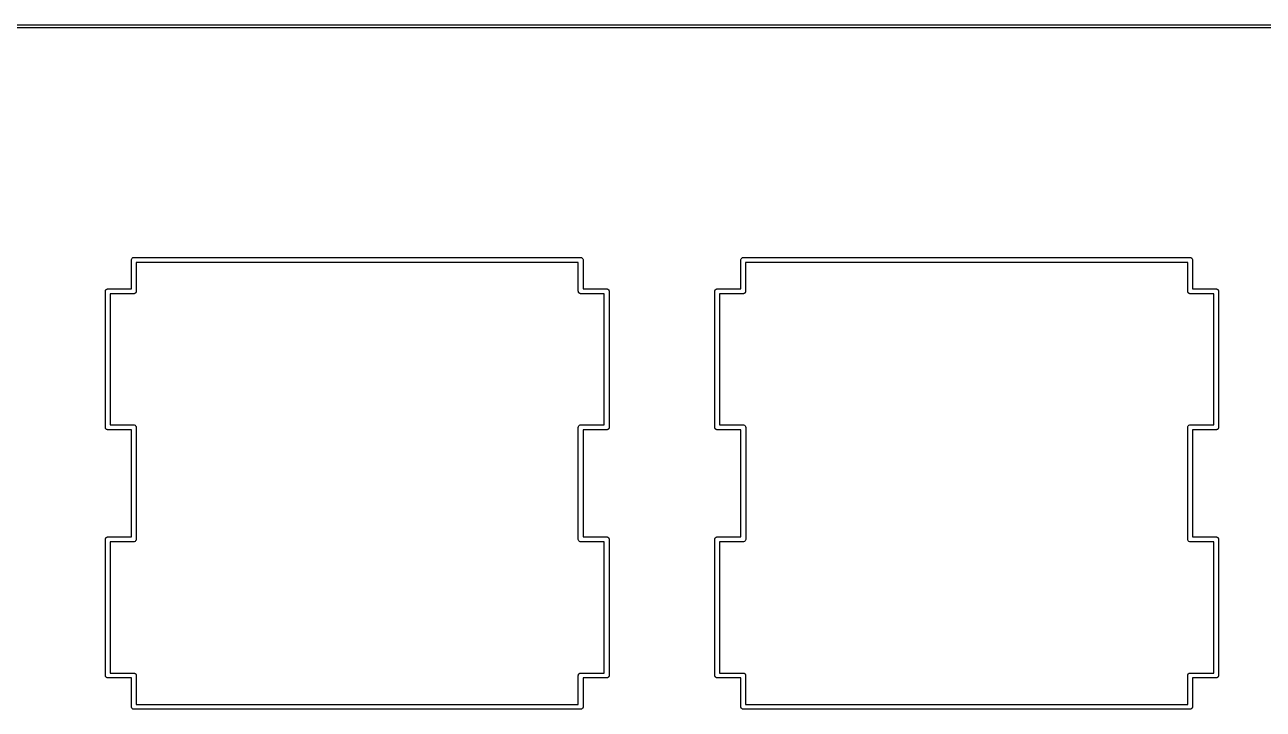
# Model space of a CAD drawing. Extents: x 24 to 395, y -191 to -67.
# Drawn here: x 294.41 to 333.12, y -88.02 to -66.62 of the extents above; entities that cross this region are included whole.
import ezdxf

# ---------------------------------------------------------------- set-up
doc = ezdxf.new("R2010")
doc.units = 0
doc.header["$MEASUREMENT"] = 0
doc.layers.add('BLACK', color=7, linetype='CONTINUOUS')

msp = doc.modelspace()

# ---------------------------------------------------------------- linework, layer by layer
at = {"layer": 'Black'}
for p, q in [((28.575, -66.625), (390.525, -66.625)), ((390.521, -66.725), (28.5772, -66.725)), ((297.74, -73.9643), (297.749, -73.9394)), ((297.749, -73.9394), (297.766, -73.9191)), ((297.766, -73.9191), (297.789, -73.9059)), ((297.789, -73.9059), (297.815, -73.9013)), ((297.815, -73.9013), (311.785, -73.9013)), ((311.785, -73.9013), (311.811, -73.9059)), ((311.811, -73.9059), (311.834, -73.9191)), ((311.834, -73.9191), (311.851, -73.9394)), ((311.851, -73.9394), (311.86, -73.9643)), ((316.79, -73.9643), (316.799, -73.9394)), ((316.799, -73.9394), (316.816, -73.9191)), ((316.816, -73.9191), (316.839, -73.9059)), ((316.839, -73.9059), (316.865, -73.9013)), ((316.865, -73.9013), (330.835, -73.9013)), ((330.835, -73.9013), (330.861, -73.9059)), ((330.861, -73.9059), (330.884, -73.9191)), ((330.884, -73.9191), (330.901, -73.9394)), ((330.901, -73.9394), (330.91, -73.9643)), ((297.74, -73.9907), (297.74, -73.9643)), ((297.74, -73.9908), (297.74, -73.9907)), ((297.74, -74.8829), (297.74, -73.9908)), ((297.89, -74.0537), (297.89, -74.9579)), ((311.71, -74.0537), (297.89, -74.0537)), ((311.71, -74.9579), (311.71, -74.0537)), ((311.86, -73.9643), (311.86, -73.9907)), ((311.86, -73.9907), (311.86, -73.9908)), ((311.86, -73.9908), (311.86, -74.8829)), ((316.79, -73.9907), (316.79, -73.9643)), ((316.79, -73.9908), (316.79, -73.9907)), ((316.79, -74.8829), (316.79, -73.9908)), ((316.94, -74.0537), (316.94, -74.9579)), ((330.76, -74.0537), (316.94, -74.0537)), ((330.76, -74.9579), (330.76, -74.0537)), ((330.91, -73.9643), (330.91, -73.9907)), ((330.91, -73.9907), (330.91, -73.9908)), ((330.91, -73.9908), (330.91, -74.8829)), ((296.927, -74.9579), (296.928, -74.9515)), ((296.927, -79.2124), (296.927, -74.9579)), ((296.928, -74.9449), (296.931, -74.9387)), ((296.928, -74.9515), (296.928, -74.9449)), ((296.931, -74.9387), (296.932, -74.9323)), ((296.932, -74.9323), (296.935, -74.9266)), ((296.935, -74.9266), (296.937, -74.9204)), ((296.937, -74.9204), (296.941, -74.9154)), ((296.941, -74.9154), (296.945, -74.9097)), ((296.945, -74.9097), (296.95, -74.9055)), ((296.95, -74.9055), (296.954, -74.9005)), ((296.954, -74.9005), (296.96, -74.8972)), ((296.96, -74.8972), (296.965, -74.893)), ((296.965, -74.893), (296.971, -74.8907)), ((296.971, -74.8907), (296.977, -74.8875)), ((296.977, -74.8875), (296.983, -74.8863)), ((296.983, -74.8863), (296.989, -74.8841)), ((296.989, -74.8841), (296.996, -74.8841)), ((296.996, -74.8841), (297.002, -74.8829)), ((297.002, -74.8829), (297.74, -74.8829)), ((297.815, -75.0329), (297.077, -75.0329)), ((297.077, -75.0329), (297.077, -79.1374)), ((297.821, -75.0318), (297.815, -75.0329)), ((297.828, -75.0318), (297.821, -75.0318)), ((297.834, -75.0296), (297.828, -75.0318)), ((297.841, -75.0284), (297.834, -75.0296)), ((297.846, -75.0251), (297.841, -75.0284)), ((297.852, -75.0229), (297.846, -75.0251)), ((297.858, -75.0187), (297.852, -75.0229)), ((297.863, -75.0154), (297.858, -75.0187)), ((297.867, -75.0104), (297.863, -75.0154)), ((297.872, -75.0061), (297.867, -75.0104)), ((297.876, -75.0005), (297.872, -75.0061)), ((297.88, -74.9954), (297.876, -75.0005)), ((297.882, -74.9893), (297.88, -74.9954)), ((297.885, -74.9836), (297.882, -74.9893)), ((297.887, -74.9771), (297.885, -74.9836)), ((297.889, -74.971), (297.887, -74.9771)), ((297.89, -74.9579), (297.889, -74.9644)), ((297.889, -74.9644), (297.889, -74.971)), ((311.711, -74.9644), (311.71, -74.9579)), ((311.711, -74.971), (311.711, -74.9644)), ((311.713, -74.9771), (311.711, -74.971)), ((311.715, -74.9836), (311.713, -74.9771)), ((311.718, -74.9893), (311.715, -74.9836)), ((311.72, -74.9954), (311.718, -74.9893)), ((311.724, -75.0005), (311.72, -74.9954)), ((311.728, -75.0061), (311.724, -75.0005)), ((311.733, -75.0104), (311.728, -75.0061)), ((311.737, -75.0154), (311.733, -75.0104)), ((311.742, -75.0187), (311.737, -75.0154)), ((311.748, -75.0229), (311.742, -75.0187)), ((311.754, -75.0251), (311.748, -75.0229)), ((311.759, -75.0284), (311.754, -75.0251)), ((311.766, -75.0296), (311.759, -75.0284)), ((311.772, -75.0318), (311.766, -75.0296)), ((311.779, -75.0318), (311.772, -75.0318)), ((311.785, -75.0329), (311.779, -75.0318)), ((312.523, -75.0329), (311.785, -75.0329)), ((311.86, -74.8829), (312.598, -74.8829)), ((312.523, -79.1374), (312.523, -75.0329)), ((312.598, -74.8829), (312.604, -74.8841)), ((312.604, -74.8841), (312.611, -74.8841)), ((312.611, -74.8841), (312.617, -74.8863)), ((312.617, -74.8863), (312.623, -74.8875)), ((312.623, -74.8875), (312.629, -74.8907)), ((312.629, -74.8907), (312.635, -74.893)), ((312.635, -74.893), (312.64, -74.8972)), ((312.64, -74.8972), (312.646, -74.9005)), ((312.646, -74.9005), (312.65, -74.9055)), ((312.65, -74.9055), (312.655, -74.9097)), ((312.655, -74.9097), (312.659, -74.9154)), ((312.659, -74.9154), (312.663, -74.9204)), ((312.663, -74.9204), (312.665, -74.9266)), ((312.665, -74.9266), (312.668, -74.9323)), ((312.668, -74.9323), (312.669, -74.9387)), ((312.669, -74.9387), (312.672, -74.9449)), ((312.672, -74.9449), (312.672, -74.9515)), ((312.672, -74.9515), (312.673, -74.9579)), ((312.673, -74.9579), (312.673, -79.2124)), ((315.977, -74.9579), (315.978, -74.9515)), ((315.977, -79.2124), (315.977, -74.9579)), ((315.978, -74.9449), (315.981, -74.9387)), ((315.978, -74.9515), (315.978, -74.9449)), ((315.981, -74.9387), (315.982, -74.9323)), ((315.982, -74.9323), (315.985, -74.9266)), ((315.985, -74.9266), (315.987, -74.9204)), ((315.987, -74.9204), (315.991, -74.9154)), ((315.991, -74.9154), (315.995, -74.9097)), ((315.995, -74.9097), (316, -74.9055)), ((316, -74.9055), (316.004, -74.9005)), ((316.004, -74.9005), (316.01, -74.8972)), ((316.01, -74.8972), (316.015, -74.893)), ((316.015, -74.893), (316.021, -74.8907)), ((316.021, -74.8907), (316.027, -74.8875)), ((316.027, -74.8875), (316.033, -74.8863)), ((316.033, -74.8863), (316.039, -74.8841)), ((316.039, -74.8841), (316.046, -74.8841)), ((316.046, -74.8841), (316.052, -74.8829)), ((316.052, -74.8829), (316.79, -74.8829)), ((316.865, -75.0329), (316.127, -75.0329)), ((316.127, -75.0329), (316.127, -79.1374)), ((316.871, -75.0318), (316.865, -75.0329)), ((316.878, -75.0318), (316.871, -75.0318)), ((316.884, -75.0296), (316.878, -75.0318)), ((316.891, -75.0284), (316.884, -75.0296)), ((316.896, -75.0251), (316.891, -75.0284)), ((316.902, -75.0229), (316.896, -75.0251)), ((316.908, -75.0187), (316.902, -75.0229)), ((316.913, -75.0154), (316.908, -75.0187)), ((316.917, -75.0104), (316.913, -75.0154)), ((316.922, -75.0061), (316.917, -75.0104)), ((316.926, -75.0005), (316.922, -75.0061)), ((316.93, -74.9954), (316.926, -75.0005)), ((316.932, -74.9893), (316.93, -74.9954)), ((316.935, -74.9836), (316.932, -74.9893)), ((316.937, -74.9771), (316.935, -74.9836)), ((316.939, -74.971), (316.937, -74.9771)), ((316.94, -74.9579), (316.939, -74.9644)), ((316.939, -74.9644), (316.939, -74.971)), ((330.761, -74.9644), (330.76, -74.9579)), ((330.761, -74.971), (330.761, -74.9644)), ((330.763, -74.9771), (330.761, -74.971)), ((330.765, -74.9836), (330.763, -74.9771)), ((330.768, -74.9893), (330.765, -74.9836)), ((330.77, -74.9954), (330.768, -74.9893)), ((330.774, -75.0005), (330.77, -74.9954)), ((330.778, -75.0061), (330.774, -75.0005)), ((330.783, -75.0104), (330.778, -75.0061)), ((330.787, -75.0154), (330.783, -75.0104)), ((330.792, -75.0187), (330.787, -75.0154)), ((330.797, -75.0229), (330.792, -75.0187)), ((330.804, -75.0251), (330.797, -75.0229)), ((330.809, -75.0284), (330.804, -75.0251)), ((330.816, -75.0296), (330.809, -75.0284)), ((330.822, -75.0318), (330.816, -75.0296)), ((330.829, -75.0318), (330.822, -75.0318)), ((330.835, -75.0329), (330.829, -75.0318)), ((331.573, -75.0329), (330.835, -75.0329)), ((330.91, -74.8829), (331.648, -74.8829)), ((331.573, -79.1374), (331.573, -75.0329)), ((331.648, -74.8829), (331.654, -74.8841)), ((331.654, -74.8841), (331.661, -74.8841)), ((331.661, -74.8841), (331.667, -74.8863)), ((331.667, -74.8863), (331.673, -74.8875)), ((331.673, -74.8875), (331.679, -74.8907)), ((331.679, -74.8907), (331.685, -74.893)), ((331.685, -74.893), (331.69, -74.8972)), ((331.69, -74.8972), (331.696, -74.9005)), ((331.696, -74.9005), (331.7, -74.9055)), ((331.7, -74.9055), (331.705, -74.9097)), ((331.705, -74.9097), (331.709, -74.9154)), ((331.709, -74.9154), (331.713, -74.9204)), ((331.713, -74.9204), (331.715, -74.9266)), ((331.715, -74.9266), (331.718, -74.9323)), ((331.718, -74.9323), (331.719, -74.9387)), ((331.719, -74.9387), (331.722, -74.9449)), ((331.722, -74.9449), (331.722, -74.9515)), ((331.722, -74.9515), (331.723, -74.9579)), ((331.723, -74.9579), (331.723, -79.2124)), ((296.928, -79.2189), (296.927, -79.2124)), ((296.928, -79.2255), (296.928, -79.2189)), ((296.931, -79.2316), (296.928, -79.2255)), ((296.932, -79.2381), (296.931, -79.2316)), ((296.935, -79.2438), (296.932, -79.2381)), ((296.937, -79.2499), (296.935, -79.2438)), ((296.941, -79.255), (296.937, -79.2499)), ((296.945, -79.2606), (296.941, -79.255)), ((296.95, -79.2649), (296.945, -79.2606)), ((296.954, -79.2699), (296.95, -79.2649)), ((296.96, -79.2732), (296.954, -79.2699)), ((296.965, -79.2774), (296.96, -79.2732)), ((296.971, -79.2796), (296.965, -79.2774)), ((296.977, -79.2829), (296.971, -79.2796)), ((296.983, -79.2841), (296.977, -79.2829)), ((296.989, -79.2863), (296.983, -79.2841)), ((296.996, -79.2863), (296.989, -79.2863)), ((297.002, -79.2874), (296.996, -79.2863)), ((297.739, -79.2874), (297.002, -79.2874)), ((297.077, -79.1374), (297.802, -79.1374)), ((297.739, -82.6376), (297.739, -79.2874)), ((297.802, -79.1374), (297.802, -79.1374)), ((297.802, -79.1374), (297.828, -79.1374)), ((297.828, -79.1374), (297.853, -79.1464)), ((297.853, -79.1464), (297.873, -79.1635)), ((297.873, -79.1635), (297.887, -79.1864)), ((297.887, -79.1864), (297.891, -79.2124)), ((297.891, -79.2124), (297.891, -82.7126)), ((311.709, -79.2124), (311.713, -79.1864)), ((311.709, -82.7126), (311.709, -79.2124)), ((311.713, -79.1864), (311.727, -79.1635)), ((311.727, -79.1635), (311.747, -79.1464)), ((311.747, -79.1464), (311.772, -79.1374)), ((311.772, -79.1374), (311.798, -79.1374)), ((311.798, -79.1374), (311.798, -79.1374)), ((311.798, -79.1374), (312.523, -79.1374)), ((312.598, -79.2874), (311.861, -79.2874)), ((311.861, -79.2874), (311.861, -82.6376)), ((312.604, -79.2863), (312.598, -79.2874)), ((312.611, -79.2863), (312.604, -79.2863)), ((312.617, -79.2841), (312.611, -79.2863)), ((312.623, -79.2829), (312.617, -79.2841)), ((312.629, -79.2796), (312.623, -79.2829)), ((312.635, -79.2774), (312.629, -79.2796)), ((312.64, -79.2732), (312.635, -79.2774)), ((312.646, -79.2699), (312.64, -79.2732)), ((312.65, -79.2649), (312.646, -79.2699)), ((312.655, -79.2606), (312.65, -79.2649)), ((312.659, -79.255), (312.655, -79.2606)), ((312.663, -79.2499), (312.659, -79.255)), ((312.665, -79.2438), (312.663, -79.2499)), ((312.668, -79.2381), (312.665, -79.2438)), ((312.669, -79.2316), (312.668, -79.2381)), ((312.672, -79.2255), (312.669, -79.2316)), ((312.673, -79.2124), (312.672, -79.2189)), ((312.672, -79.2189), (312.672, -79.2255)), ((315.978, -79.2189), (315.977, -79.2124)), ((315.978, -79.2255), (315.978, -79.2189)), ((315.981, -79.2316), (315.978, -79.2255)), ((315.982, -79.2381), (315.981, -79.2316)), ((315.985, -79.2438), (315.982, -79.2381)), ((315.987, -79.2499), (315.985, -79.2438)), ((315.991, -79.255), (315.987, -79.2499)), ((315.995, -79.2606), (315.991, -79.255)), ((316, -79.2649), (315.995, -79.2606)), ((316.004, -79.2699), (316, -79.2649)), ((316.01, -79.2732), (316.004, -79.2699)), ((316.015, -79.2774), (316.01, -79.2732)), ((316.021, -79.2796), (316.015, -79.2774)), ((316.027, -79.2829), (316.021, -79.2796)), ((316.033, -79.2841), (316.027, -79.2829)), ((316.039, -79.2863), (316.033, -79.2841)), ((316.046, -79.2863), (316.039, -79.2863)), ((316.052, -79.2874), (316.046, -79.2863)), ((316.789, -79.2874), (316.052, -79.2874)), ((316.127, -79.1374), (316.852, -79.1374)), ((316.789, -82.6376), (316.789, -79.2874)), ((316.852, -79.1374), (316.852, -79.1374)), ((316.852, -79.1374), (316.878, -79.1374)), ((316.878, -79.1374), (316.903, -79.1464)), ((316.903, -79.1464), (316.923, -79.1635)), ((316.923, -79.1635), (316.937, -79.1864)), ((316.937, -79.1864), (316.941, -79.2124)), ((316.941, -79.2124), (316.941, -82.7126)), ((330.759, -79.2124), (330.763, -79.1864)), ((330.759, -82.7126), (330.759, -79.2124)), ((330.763, -79.1864), (330.777, -79.1635)), ((330.777, -79.1635), (330.797, -79.1464)), ((330.797, -79.1464), (330.822, -79.1374)), ((330.822, -79.1374), (330.848, -79.1374)), ((330.848, -79.1374), (330.848, -79.1374)), ((330.848, -79.1374), (331.573, -79.1374)), ((331.648, -79.2874), (330.911, -79.2874)), ((330.911, -79.2874), (330.911, -82.6376)), ((331.654, -79.2863), (331.648, -79.2874)), ((331.661, -79.2863), (331.654, -79.2863)), ((331.667, -79.2841), (331.661, -79.2863)), ((331.673, -79.2829), (331.667, -79.2841)), ((331.679, -79.2796), (331.673, -79.2829)), ((331.685, -79.2774), (331.679, -79.2796)), ((331.69, -79.2732), (331.685, -79.2774)), ((331.696, -79.2699), (331.69, -79.2732)), ((331.7, -79.2649), (331.696, -79.2699)), ((331.705, -79.2606), (331.7, -79.2649)), ((331.709, -79.255), (331.705, -79.2606)), ((331.713, -79.2499), (331.709, -79.255)), ((331.715, -79.2438), (331.713, -79.2499)), ((331.718, -79.2381), (331.715, -79.2438)), ((331.719, -79.2316), (331.718, -79.2381)), ((331.722, -79.2255), (331.719, -79.2316)), ((331.723, -79.2124), (331.722, -79.2189)), ((331.722, -79.2189), (331.722, -79.2255)), ((296.927, -82.7126), (296.928, -82.7061)), ((296.927, -86.9671), (296.927, -82.7126)), ((296.928, -82.6995), (296.931, -82.6934)), ((296.928, -82.7061), (296.928, -82.6995)), ((296.931, -82.6934), (296.932, -82.6869)), ((296.932, -82.6869), (296.935, -82.6812)), ((296.935, -82.6812), (296.937, -82.6751)), ((296.937, -82.6751), (296.941, -82.67)), ((296.941, -82.67), (296.945, -82.6644)), ((296.945, -82.6644), (296.95, -82.6601)), ((296.95, -82.6601), (296.954, -82.6551)), ((296.954, -82.6551), (296.96, -82.6518)), ((296.96, -82.6518), (296.965, -82.6476)), ((296.965, -82.6476), (296.971, -82.6454)), ((296.971, -82.6454), (296.977, -82.6421)), ((296.977, -82.6421), (296.983, -82.6409)), ((296.983, -82.6409), (296.989, -82.6387)), ((296.989, -82.6387), (296.996, -82.6387)), ((296.996, -82.6387), (297.002, -82.6376)), ((297.002, -82.6376), (297.739, -82.6376)), ((297.802, -82.7876), (297.077, -82.7876)), ((297.077, -82.7876), (297.077, -86.8921)), ((297.828, -82.7876), (297.802, -82.7876)), ((297.802, -82.7876), (297.802, -82.7876)), ((297.853, -82.7786), (297.828, -82.7876)), ((297.873, -82.7615), (297.853, -82.7786)), ((297.887, -82.7386), (297.873, -82.7615)), ((297.891, -82.7126), (297.887, -82.7386)), ((311.713, -82.7386), (311.709, -82.7126)), ((311.727, -82.7615), (311.713, -82.7386)), ((311.747, -82.7786), (311.727, -82.7615)), ((311.772, -82.7876), (311.747, -82.7786)), ((311.798, -82.7876), (311.772, -82.7876)), ((312.523, -82.7876), (311.798, -82.7876)), ((311.798, -82.7876), (311.798, -82.7876)), ((311.861, -82.6376), (312.598, -82.6376)), ((312.523, -86.8921), (312.523, -82.7876)), ((312.598, -82.6376), (312.604, -82.6387)), ((312.604, -82.6387), (312.611, -82.6387)), ((312.611, -82.6387), (312.617, -82.6409)), ((312.617, -82.6409), (312.623, -82.6421)), ((312.623, -82.6421), (312.629, -82.6454)), ((312.629, -82.6454), (312.635, -82.6476)), ((312.635, -82.6476), (312.64, -82.6518)), ((312.64, -82.6518), (312.646, -82.6551)), ((312.646, -82.6551), (312.65, -82.6601)), ((312.65, -82.6601), (312.655, -82.6644)), ((312.655, -82.6644), (312.659, -82.67)), ((312.659, -82.67), (312.663, -82.6751)), ((312.663, -82.6751), (312.665, -82.6812)), ((312.665, -82.6812), (312.668, -82.6869)), ((312.668, -82.6869), (312.669, -82.6934)), ((312.669, -82.6934), (312.672, -82.6995)), ((312.672, -82.6995), (312.672, -82.7061)), ((312.672, -82.7061), (312.673, -82.7126)), ((312.673, -82.7126), (312.673, -86.9671)), ((315.977, -82.7126), (315.978, -82.7061)), ((315.977, -86.9671), (315.977, -82.7126)), ((315.978, -82.6995), (315.981, -82.6934)), ((315.978, -82.7061), (315.978, -82.6995)), ((315.981, -82.6934), (315.982, -82.6869)), ((315.982, -82.6869), (315.985, -82.6812)), ((315.985, -82.6812), (315.987, -82.6751)), ((315.987, -82.6751), (315.991, -82.67)), ((315.991, -82.67), (315.995, -82.6644)), ((315.995, -82.6644), (316, -82.6601)), ((316, -82.6601), (316.004, -82.6551)), ((316.004, -82.6551), (316.01, -82.6518)), ((316.01, -82.6518), (316.015, -82.6476)), ((316.015, -82.6476), (316.021, -82.6454)), ((316.021, -82.6454), (316.027, -82.6421)), ((316.027, -82.6421), (316.033, -82.6409)), ((316.033, -82.6409), (316.039, -82.6387)), ((316.039, -82.6387), (316.046, -82.6387)), ((316.046, -82.6387), (316.052, -82.6376)), ((316.052, -82.6376), (316.789, -82.6376)), ((316.852, -82.7876), (316.127, -82.7876)), ((316.127, -82.7876), (316.127, -86.8921)), ((316.878, -82.7876), (316.852, -82.7876)), ((316.852, -82.7876), (316.852, -82.7876)), ((316.903, -82.7786), (316.878, -82.7876)), ((316.923, -82.7615), (316.903, -82.7786)), ((316.937, -82.7386), (316.923, -82.7615)), ((316.941, -82.7126), (316.937, -82.7386)), ((330.763, -82.7386), (330.759, -82.7126)), ((330.777, -82.7615), (330.763, -82.7386)), ((330.797, -82.7786), (330.777, -82.7615)), ((330.822, -82.7876), (330.797, -82.7786)), ((330.848, -82.7876), (330.822, -82.7876)), ((331.573, -82.7876), (330.848, -82.7876)), ((330.848, -82.7876), (330.848, -82.7876)), ((330.911, -82.6376), (331.648, -82.6376)), ((331.573, -86.8921), (331.573, -82.7876)), ((331.648, -82.6376), (331.654, -82.6387)), ((331.654, -82.6387), (331.661, -82.6387)), ((331.661, -82.6387), (331.667, -82.6409)), ((331.667, -82.6409), (331.673, -82.6421)), ((331.673, -82.6421), (331.679, -82.6454)), ((331.679, -82.6454), (331.685, -82.6476)), ((331.685, -82.6476), (331.69, -82.6518)), ((331.69, -82.6518), (331.696, -82.6551)), ((331.696, -82.6551), (331.7, -82.6601)), ((331.7, -82.6601), (331.705, -82.6644)), ((331.705, -82.6644), (331.709, -82.67)), ((331.709, -82.67), (331.713, -82.6751)), ((331.713, -82.6751), (331.715, -82.6812)), ((331.715, -82.6812), (331.718, -82.6869)), ((331.718, -82.6869), (331.719, -82.6934)), ((331.719, -82.6934), (331.722, -82.6995)), ((331.722, -82.6995), (331.722, -82.7061)), ((331.722, -82.7061), (331.723, -82.7126)), ((331.723, -82.7126), (331.723, -86.9671)), ((296.928, -86.9735), (296.927, -86.9671)), ((296.928, -86.9801), (296.928, -86.9735)), ((296.931, -86.9863), (296.928, -86.9801)), ((296.932, -86.9927), (296.931, -86.9863)), ((296.935, -86.9984), (296.932, -86.9927)), ((296.937, -87.0046), (296.935, -86.9984)), ((296.941, -87.0096), (296.937, -87.0046)), ((296.945, -87.0153), (296.941, -87.0096)), ((296.95, -87.0195), (296.945, -87.0153)), ((296.954, -87.0245), (296.95, -87.0195)), ((296.96, -87.0278), (296.954, -87.0245)), ((296.965, -87.032), (296.96, -87.0278)), ((296.971, -87.0343), (296.965, -87.032)), ((296.977, -87.0375), (296.971, -87.0343)), ((296.983, -87.0387), (296.977, -87.0375)), ((296.989, -87.0409), (296.983, -87.0387)), ((296.996, -87.0409), (296.989, -87.0409)), ((297.002, -87.0421), (296.996, -87.0409)), ((297.74, -87.0421), (297.002, -87.0421)), ((297.077, -86.8921), (297.815, -86.8921)), ((297.74, -87.9342), (297.74, -87.0421)), ((297.815, -86.8921), (297.821, -86.8932)), ((297.821, -86.8932), (297.828, -86.8932)), ((297.828, -86.8932), (297.834, -86.8954)), ((297.834, -86.8954), (297.841, -86.8966)), ((297.841, -86.8966), (297.846, -86.8999)), ((297.846, -86.8999), (297.852, -86.9021)), ((297.852, -86.9021), (297.858, -86.9063)), ((297.858, -86.9063), (297.863, -86.9096)), ((297.863, -86.9096), (297.867, -86.9146)), ((297.867, -86.9146), (297.872, -86.9189)), ((297.872, -86.9189), (297.876, -86.9245)), ((297.876, -86.9245), (297.88, -86.9296)), ((297.88, -86.9296), (297.882, -86.9357)), ((297.882, -86.9357), (297.885, -86.9414)), ((297.885, -86.9414), (297.887, -86.9479)), ((297.887, -86.9479), (297.889, -86.954)), ((297.889, -86.954), (297.889, -86.9606)), ((297.889, -86.9606), (297.89, -86.9671)), ((297.89, -86.9671), (297.89, -87.8713)), ((311.71, -86.9671), (311.711, -86.9606)), ((311.71, -87.8713), (311.71, -86.9671)), ((311.711, -86.954), (311.713, -86.9479)), ((311.711, -86.9606), (311.711, -86.954)), ((311.713, -86.9479), (311.715, -86.9414)), ((311.715, -86.9414), (311.718, -86.9357)), ((311.718, -86.9357), (311.72, -86.9296)), ((311.72, -86.9296), (311.724, -86.9245)), ((311.724, -86.9245), (311.728, -86.9189)), ((311.728, -86.9189), (311.733, -86.9146)), ((311.733, -86.9146), (311.737, -86.9096)), ((311.737, -86.9096), (311.742, -86.9063)), ((311.742, -86.9063), (311.748, -86.9021)), ((311.748, -86.9021), (311.754, -86.8999)), ((311.754, -86.8999), (311.759, -86.8966)), ((311.759, -86.8966), (311.766, -86.8954)), ((311.766, -86.8954), (311.772, -86.8932)), ((311.772, -86.8932), (311.779, -86.8932)), ((311.779, -86.8932), (311.785, -86.8921)), ((311.785, -86.8921), (312.523, -86.8921)), ((312.598, -87.0421), (311.86, -87.0421)), ((311.86, -87.0421), (311.86, -87.9342)), ((312.604, -87.0409), (312.598, -87.0421)), ((312.611, -87.0409), (312.604, -87.0409)), ((312.617, -87.0387), (312.611, -87.0409)), ((312.623, -87.0375), (312.617, -87.0387)), ((312.629, -87.0343), (312.623, -87.0375)), ((312.635, -87.032), (312.629, -87.0343)), ((312.64, -87.0278), (312.635, -87.032)), ((312.646, -87.0245), (312.64, -87.0278)), ((312.65, -87.0195), (312.646, -87.0245)), ((312.655, -87.0153), (312.65, -87.0195)), ((312.659, -87.0096), (312.655, -87.0153)), ((312.663, -87.0046), (312.659, -87.0096)), ((312.665, -86.9984), (312.663, -87.0046)), ((312.668, -86.9927), (312.665, -86.9984)), ((312.669, -86.9863), (312.668, -86.9927)), ((312.672, -86.9801), (312.669, -86.9863)), ((312.673, -86.9671), (312.672, -86.9735)), ((312.672, -86.9735), (312.672, -86.9801)), ((315.978, -86.9735), (315.977, -86.9671)), ((315.978, -86.9801), (315.978, -86.9735)), ((315.981, -86.9863), (315.978, -86.9801)), ((315.982, -86.9927), (315.981, -86.9863)), ((315.985, -86.9984), (315.982, -86.9927)), ((315.987, -87.0046), (315.985, -86.9984)), ((315.991, -87.0096), (315.987, -87.0046)), ((315.995, -87.0153), (315.991, -87.0096)), ((316, -87.0195), (315.995, -87.0153)), ((316.004, -87.0245), (316, -87.0195)), ((316.01, -87.0278), (316.004, -87.0245)), ((316.015, -87.032), (316.01, -87.0278)), ((316.021, -87.0343), (316.015, -87.032)), ((316.027, -87.0375), (316.021, -87.0343)), ((316.033, -87.0387), (316.027, -87.0375)), ((316.039, -87.0409), (316.033, -87.0387)), ((316.046, -87.0409), (316.039, -87.0409)), ((316.052, -87.0421), (316.046, -87.0409)), ((316.79, -87.0421), (316.052, -87.0421)), ((316.127, -86.8921), (316.865, -86.8921)), ((316.79, -87.9342), (316.79, -87.0421)), ((316.865, -86.8921), (316.871, -86.8932)), ((316.871, -86.8932), (316.878, -86.8932)), ((316.878, -86.8932), (316.884, -86.8954)), ((316.884, -86.8954), (316.891, -86.8966)), ((316.891, -86.8966), (316.896, -86.8999)), ((316.896, -86.8999), (316.902, -86.9021)), ((316.902, -86.9021), (316.908, -86.9063)), ((316.908, -86.9063), (316.913, -86.9096)), ((316.913, -86.9096), (316.917, -86.9146)), ((316.917, -86.9146), (316.922, -86.9189)), ((316.922, -86.9189), (316.926, -86.9245)), ((316.926, -86.9245), (316.93, -86.9296)), ((316.93, -86.9296), (316.932, -86.9357)), ((316.932, -86.9357), (316.935, -86.9414)), ((316.935, -86.9414), (316.937, -86.9479)), ((316.937, -86.9479), (316.939, -86.954)), ((316.939, -86.954), (316.939, -86.9606)), ((316.939, -86.9606), (316.94, -86.9671)), ((316.94, -86.9671), (316.94, -87.8713)), ((330.76, -86.9671), (330.761, -86.9606)), ((330.76, -87.8713), (330.76, -86.9671)), ((330.761, -86.954), (330.763, -86.9479)), ((330.761, -86.9606), (330.761, -86.954)), ((330.763, -86.9479), (330.765, -86.9414)), ((330.765, -86.9414), (330.768, -86.9357)), ((330.768, -86.9357), (330.77, -86.9296)), ((330.77, -86.9296), (330.774, -86.9245)), ((330.774, -86.9245), (330.778, -86.9189)), ((330.778, -86.9189), (330.783, -86.9146)), ((330.783, -86.9146), (330.787, -86.9096)), ((330.787, -86.9096), (330.792, -86.9063)), ((330.792, -86.9063), (330.797, -86.9021)), ((330.797, -86.9021), (330.804, -86.8999)), ((330.804, -86.8999), (330.809, -86.8966)), ((330.809, -86.8966), (330.816, -86.8954)), ((330.816, -86.8954), (330.822, -86.8932)), ((330.822, -86.8932), (330.829, -86.8932)), ((330.829, -86.8932), (330.835, -86.8921)), ((330.835, -86.8921), (331.573, -86.8921)), ((331.648, -87.0421), (330.91, -87.0421)), ((330.91, -87.0421), (330.91, -87.9342)), ((331.654, -87.0409), (331.648, -87.0421)), ((331.661, -87.0409), (331.654, -87.0409)), ((331.667, -87.0387), (331.661, -87.0409)), ((331.673, -87.0375), (331.667, -87.0387)), ((331.679, -87.0343), (331.673, -87.0375)), ((331.685, -87.032), (331.679, -87.0343)), ((331.69, -87.0278), (331.685, -87.032)), ((331.696, -87.0245), (331.69, -87.0278)), ((331.7, -87.0195), (331.696, -87.0245)), ((331.705, -87.0153), (331.7, -87.0195)), ((331.709, -87.0096), (331.705, -87.0153)), ((331.713, -87.0046), (331.709, -87.0096)), ((331.715, -86.9984), (331.713, -87.0046)), ((331.718, -86.9927), (331.715, -86.9984)), ((331.719, -86.9863), (331.718, -86.9927)), ((331.722, -86.9801), (331.719, -86.9863)), ((331.723, -86.9671), (331.722, -86.9735)), ((331.722, -86.9735), (331.722, -86.9801)), ((297.89, -87.8713), (311.71, -87.8713)), ((316.94, -87.8713), (330.76, -87.8713)), ((297.74, -87.9343), (297.74, -87.9342)), ((297.74, -87.9607), (297.74, -87.9343)), ((297.749, -87.9856), (297.74, -87.9607)), ((297.766, -88.0059), (297.749, -87.9856)), ((297.789, -88.0191), (297.766, -88.0059)), ((297.815, -88.0237), (297.789, -88.0191)), ((311.785, -88.0237), (297.815, -88.0237)), ((311.811, -88.0191), (311.785, -88.0237)), ((311.834, -88.0059), (311.811, -88.0191)), ((311.851, -87.9856), (311.834, -88.0059)), ((311.86, -87.9607), (311.851, -87.9856)), ((311.86, -87.9342), (311.86, -87.9343)), ((311.86, -87.9343), (311.86, -87.9607)), ((316.79, -87.9343), (316.79, -87.9342)), ((316.79, -87.9607), (316.79, -87.9343)), ((316.799, -87.9856), (316.79, -87.9607)), ((316.816, -88.0059), (316.799, -87.9856)), ((316.839, -88.0191), (316.816, -88.0059)), ((316.865, -88.0237), (316.839, -88.0191)), ((330.835, -88.0237), (316.865, -88.0237)), ((330.861, -88.0191), (330.835, -88.0237)), ((330.884, -88.0059), (330.861, -88.0191)), ((330.901, -87.9856), (330.884, -88.0059)), ((330.91, -87.9607), (330.901, -87.9856)), ((330.91, -87.9342), (330.91, -87.9343)), ((330.91, -87.9343), (330.91, -87.9607))]:
    msp.add_line(p, q, dxfattribs=at)

doc.saveas('drawing.dxf')
